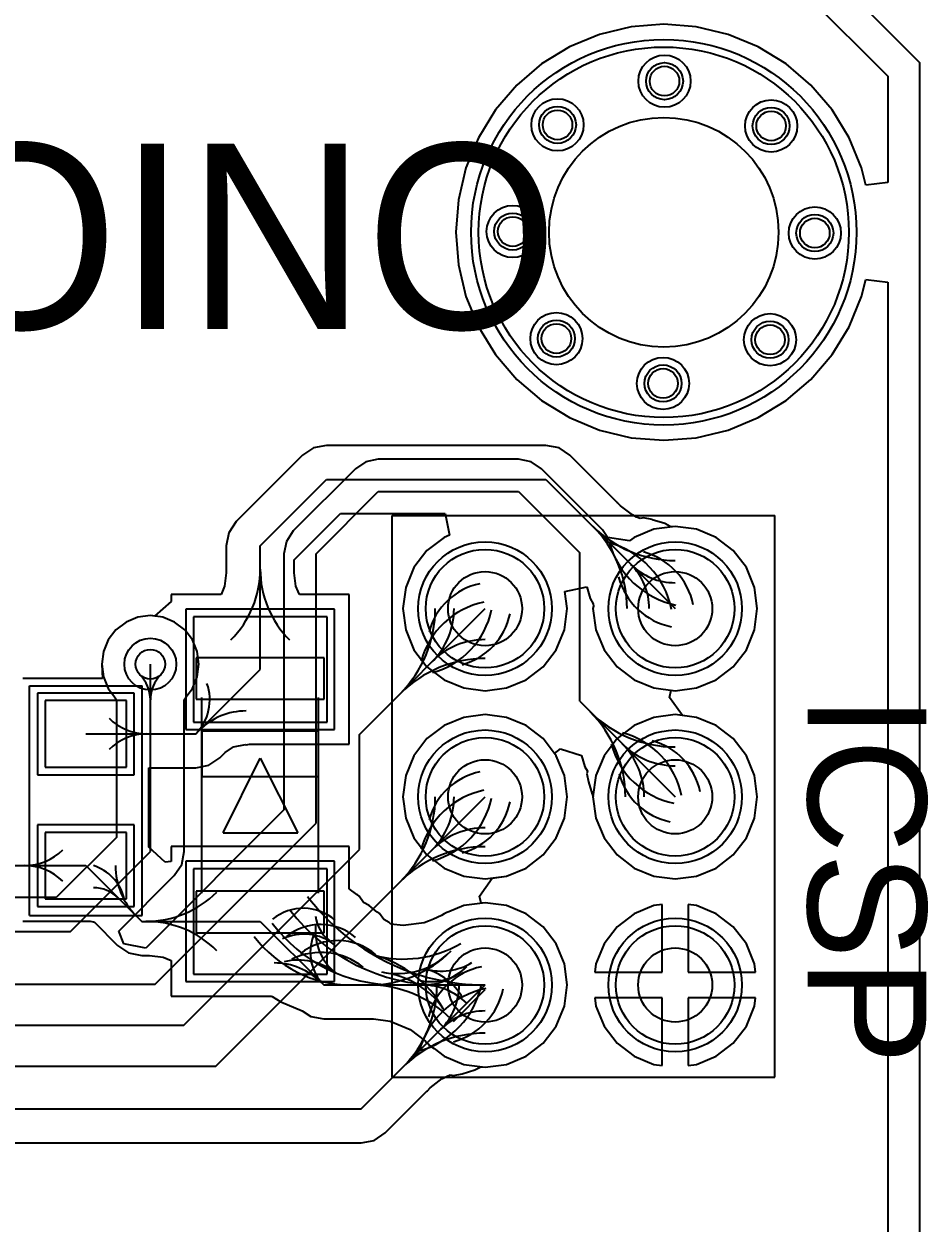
# Model space of a CAD drawing. Header units: millimetres. Extents: x 70.7 to 144.7, y 50.1 to 113.7.
# Drawn here: x 129.64 to 141.85, y 73.1 to 89.28 of the extents above; entities that cross this region are included whole.
import ezdxf

# ---------------------------------------------------------------- set-up
doc = ezdxf.new("R2010")
doc.units = ezdxf.units.MM
for name, color, linetype in [('BottomLayer', 5, 'Continuous'), ('BottomSolder', 6, 'Continuous'), ('KeepOutLayer', 6, 'Continuous'), ('Mechanical16', 56, 'Continuous'), ('MultiLayer', 9, 'Continuous'), ('PadHoleLayer', 156, 'Continuous'), ('TopLayer', 1, 'Continuous'), ('TopOverlay', 2, 'Continuous'), ('TopPaste', 8, 'Continuous'), ('TopSolder', 216, 'Continuous'), ('ViaHoleLayer', 16, 'Continuous')]:
    doc.layers.add(name, color=color, linetype=linetype)

# ---------------------------------------------------------------- blocks, each defined once
blk = doc.blocks.new('____9')
at = {"layer": 'BottomLayer'}
for centre, radius in [((0, 0), 2.5), ((0.01, 2.04), 0.25), ((-1.435, 1.45), 0.25), ((1.45, 1.435), 0.25), ((-2.04, 0.01), 0.25), ((2.04, -0.01), 0.25), ((-1.45, -1.435), 0.25), ((1.435, -1.45), 0.25), ((-0.01, -2.04), 0.25)]:
    blk.add_circle(centre, radius, dxfattribs=at)
at = {"layer": 'BottomSolder'}
for centre, radius in [((0, 0), 2.602), ((0.01, 2.04), 0.352), ((-1.435, 1.45), 0.352), ((1.45, 1.435), 0.352), ((-2.04, 0.01), 0.352), ((2.04, -0.01), 0.352), ((-1.45, -1.435), 0.352), ((1.435, -1.45), 0.352), ((-0.01, -2.04), 0.352)]:
    blk.add_circle(centre, radius, dxfattribs=at)
at = {"layer": 'MultiLayer'}
for centre, radius in [((0, 0), 2.5), ((0.01, 2.04), 0.25), ((-1.435, 1.45), 0.25), ((1.45, 1.435), 0.25), ((-2.04, 0.01), 0.25), ((2.04, -0.01), 0.25), ((-1.45, -1.435), 0.25), ((1.435, -1.45), 0.25), ((-0.01, -2.04), 0.25)]:
    blk.add_circle(centre, radius, dxfattribs=at)
at = {"layer": 'PadHoleLayer'}
for centre, radius in [((0.01, 2.04), 0.2), ((-1.435, 1.45), 0.2), ((1.45, 1.435), 0.2), ((0, 0), 1.55), ((-2.04, 0.01), 0.2), ((2.04, -0.01), 0.2), ((-1.45, -1.435), 0.2), ((1.435, -1.45), 0.2), ((-0.01, -2.04), 0.2)]:
    blk.add_circle(centre, radius, dxfattribs=at)
at = {"layer": 'TopLayer'}
for centre, radius in [((0, 0), 2.5), ((0.01, 2.04), 0.25), ((-1.435, 1.45), 0.25), ((1.45, 1.435), 0.25), ((-2.04, 0.01), 0.25), ((2.04, -0.01), 0.25), ((-1.45, -1.435), 0.25), ((1.435, -1.45), 0.25), ((-0.01, -2.04), 0.25)]:
    blk.add_circle(centre, radius, dxfattribs=at)
at = {"layer": 'TopSolder'}
for centre, radius in [((0, 0), 2.602), ((0.01, 2.04), 0.352), ((-1.435, 1.45), 0.352), ((1.45, 1.435), 0.352), ((-2.04, 0.01), 0.352), ((2.04, -0.01), 0.352), ((-1.45, -1.435), 0.352), ((1.435, -1.45), 0.352), ((-0.01, -2.04), 0.352)]:
    blk.add_circle(centre, radius, dxfattribs=at)
blk = doc.blocks.new('2X3_2_54_2_54___17')
at = {"layer": 'BottomLayer'}
for centre in [(-2.54, 1.284), (0, 1.284), (2.54, 1.284), (-2.54, -1.284), (0, -1.284), (2.54, -1.284)]:
    blk.add_circle(centre, 0.8, dxfattribs=at)
at = {"layer": 'BottomSolder'}
for centre in [(-2.54, 1.284), (0, 1.284), (2.54, 1.284), (-2.54, -1.284), (0, -1.284), (2.54, -1.284)]:
    blk.add_circle(centre, 0.902, dxfattribs=at)
at = {"layer": 'MultiLayer'}
for centre in [(-2.54, 1.284), (0, 1.284), (2.54, 1.284), (-2.54, -1.284), (0, -1.284), (2.54, -1.284)]:
    blk.add_circle(centre, 0.8, dxfattribs=at)
at = {"layer": 'PadHoleLayer'}
for centre in [(-2.54, 1.284), (0, 1.284), (2.54, 1.284), (-2.54, -1.284), (0, -1.284), (2.54, -1.284)]:
    blk.add_circle(centre, 0.5, dxfattribs=at)
at = {"layer": 'TopLayer'}
for centre in [(-2.54, 1.284), (0, 1.284), (2.54, 1.284), (-2.54, -1.284), (0, -1.284), (2.54, -1.284)]:
    blk.add_circle(centre, 0.8, dxfattribs=at)
at = {"layer": 'TopOverlay'}
for p, q in [((-3.799, -2.537), (-3.799, 2.631)), ((3.785, 2.631), (-3.799, 2.631)), ((3.785, -2.537), (3.785, 2.631)), ((3.785, -2.537), (-3.799, -2.537))]:
    blk.add_line(p, q, dxfattribs=at)
at = {"layer": 'TopSolder'}
for centre in [(-2.54, 1.284), (0, 1.284), (2.54, 1.284), (-2.54, -1.284), (0, -1.284), (2.54, -1.284)]:
    blk.add_circle(centre, 0.902, dxfattribs=at)
blk = doc.blocks.new('RES_0603_36')
at = {"layer": 'TopLayer'}
for p, q in [((-0.44, 0.55), (-1.338, 0.55)), ((-1.338, 0.55), (-1.338, -0.55)), ((-0.44, -0.55), (-0.44, 0.55)), ((1.338, 0.55), (0.44, 0.55)), ((0.44, 0.55), (0.44, -0.55)), ((1.338, -0.55), (1.338, 0.55)), ((-1.338, -0.55), (-0.44, -0.55)), ((0.44, -0.55), (1.338, -0.55))]:
    blk.add_line(p, q, dxfattribs=at)
at = {"layer": 'TopOverlay'}
for p, q in [((-0.01, 0.76), (-1.54, 0.76)), ((-1.54, -0.76), (-1.54, 0.76)), ((1.56, 0.76), (-0.34, 0.76)), ((1.56, -0.76), (1.56, 0.76)), ((1.56, -0.76), (-1.54, -0.76))]:
    blk.add_line(p, q, dxfattribs=at)
at = {"layer": 'TopPaste'}
for p, q in [((-0.44, 0.55), (-1.338, 0.55)), ((-1.338, 0.55), (-1.338, -0.55)), ((-0.44, -0.55), (-0.44, 0.55)), ((1.338, 0.55), (0.44, 0.55)), ((0.44, 0.55), (0.44, -0.55)), ((1.338, -0.55), (1.338, 0.55)), ((-1.338, -0.55), (-0.44, -0.55)), ((0.44, -0.55), (1.338, -0.55))]:
    blk.add_line(p, q, dxfattribs=at)
at = {"layer": 'TopSolder'}
for p, q in [((-0.338, 0.652), (-1.44, 0.652)), ((-1.44, 0.652), (-1.44, -0.652)), ((-0.338, -0.652), (-0.338, 0.652)), ((1.44, 0.652), (0.338, 0.652)), ((0.338, 0.652), (0.338, -0.652)), ((1.44, -0.652), (1.44, 0.652)), ((-1.44, -0.652), (-0.338, -0.652)), ((0.338, -0.652), (1.44, -0.652))]:
    blk.add_line(p, q, dxfattribs=at)
blk = doc.blocks.new('MINIMELF_50')
at = {"layer": 'Mechanical16'}
for p, q in [((-1.855, 0.863), (-1.855, -0.864)), ((-1.296, 0.863), (-1.855, 0.863)), ((-1.296, -0.864), (-1.296, 0.863)), ((1.295, 0.863), (1.295, -0.864)), ((1.854, 0.863), (1.295, 0.863)), ((1.854, -0.864), (1.854, 0.863)), ((1.321, 0.787), (-1.321, 0.787)), ((1.321, -0.787), (-1.321, -0.787)), ((-1.855, -0.864), (-1.296, -0.864)), ((1.295, -0.864), (1.854, -0.864))]:
    blk.add_line(p, q, dxfattribs=at)
at = {"layer": 'TopLayer'}
for p, q in [((-2.411, 0.902), (-2.411, -0.902)), ((-0.989, 0.902), (-2.411, 0.902)), ((-0.989, -0.902), (-0.989, 0.902)), ((0.991, 0.902), (0.991, -0.902)), ((2.413, 0.902), (0.991, 0.902)), ((2.413, -0.902), (2.413, 0.902)), ((-2.411, -0.902), (-0.989, -0.902)), ((0.991, -0.902), (2.413, -0.902))]:
    blk.add_line(p, q, dxfattribs=at)
at = {"layer": 'TopOverlay'}
for p, q in [((-0.864, 0.787), (-0.864, -0.788)), ((-0.254, 0.787), (-0.864, 0.787)), ((-0.254, -0.788), (-0.254, 0.787)), ((-0.5, 0), (0.508, 0.508)), ((0.508, -0.5), (0.508, 0.508)), ((0.508, -0.5), (-0.5, 0)), ((-0.864, -0.788), (-0.254, -0.788))]:
    blk.add_line(p, q, dxfattribs=at)
at = {"layer": 'TopPaste'}
for p, q in [((-2.411, 0.902), (-2.411, -0.902)), ((-0.989, 0.902), (-2.411, 0.902)), ((-0.989, -0.902), (-0.989, 0.902)), ((0.991, 0.902), (0.991, -0.902)), ((2.413, 0.902), (0.991, 0.902)), ((2.413, -0.902), (2.413, 0.902)), ((-2.411, -0.902), (-0.989, -0.902)), ((0.991, -0.902), (2.413, -0.902))]:
    blk.add_line(p, q, dxfattribs=at)
at = {"layer": 'TopSolder'}
for p, q in [((-2.513, 1.003), (-2.513, -1.003)), ((-0.887, 1.003), (-2.513, 1.003)), ((-0.887, -1.003), (-0.887, 1.003)), ((0.889, 1.003), (0.889, -1.003)), ((2.515, 1.003), (0.889, 1.003)), ((2.515, -1.003), (2.515, 1.003)), ((-2.513, -1.003), (-0.887, -1.003)), ((0.889, -1.003), (2.515, -1.003))]:
    blk.add_line(p, q, dxfattribs=at)

msp = doc.modelspace()

# ---------------------------------------------------------------- linework, layer by layer
at = {"layer": 'BottomLayer'}
for p, q in [((138.894, 90.989), (141.307, 88.577)), ((137.843, 89.245), (137.414, 89.142)), ((138.282, 89.28), (137.843, 89.245)), ((138.721, 89.245), (138.282, 89.28)), ((139.15, 89.142), (138.721, 89.245)), ((137.414, 89.142), (137.007, 88.974)), ((139.557, 88.974), (139.15, 89.142)), ((137.007, 88.974), (136.631, 88.744)), ((139.933, 88.744), (139.557, 88.974)), ((136.631, 88.744), (136.296, 88.457)), ((140.268, 88.457), (139.933, 88.744)), ((141.307, 88.577), (141.307, 87.143)), ((136.296, 88.457), (136.01, 88.122)), ((140.554, 88.122), (140.268, 88.457)), ((136.01, 88.122), (135.779, 87.746)), ((140.784, 87.746), (140.554, 88.122)), ((135.779, 87.746), (135.611, 87.339)), ((140.953, 87.339), (140.784, 87.746)), ((135.611, 87.339), (135.508, 86.911)), ((141.009, 87.108), (140.953, 87.339)), ((141.307, 87.143), (141.009, 87.108)), ((135.508, 86.911), (135.473, 86.471)), ((135.473, 86.471), (135.508, 86.032)), ((135.508, 86.032), (135.611, 85.603)), ((140.953, 85.603), (141.009, 85.835)), ((141.009, 85.835), (141.307, 85.799)), ((141.307, 85.799), (141.307, 59.203)), ((135.611, 85.603), (135.779, 85.196)), ((140.784, 85.196), (140.953, 85.603)), ((135.779, 85.196), (136.01, 84.82)), ((140.554, 84.82), (140.784, 85.196)), ((136.01, 84.82), (136.296, 84.485)), ((140.268, 84.485), (140.554, 84.82)), ((136.296, 84.485), (136.631, 84.199)), ((139.933, 84.199), (140.268, 84.485)), ((136.631, 84.199), (137.007, 83.969)), ((139.557, 83.969), (139.933, 84.199)), ((137.007, 83.969), (137.414, 83.8)), ((139.15, 83.8), (139.557, 83.969)), ((137.414, 83.8), (137.843, 83.697)), ((137.843, 83.697), (138.282, 83.663)), ((138.282, 83.663), (138.721, 83.697)), ((138.721, 83.697), (139.15, 83.8)), ((134.26, 83.373), (134.119, 83.279)), ((134.427, 83.407), (134.26, 83.373)), ((136.322, 83.407), (134.427, 83.407)), ((136.489, 83.373), (136.322, 83.407)), ((136.63, 83.279), (136.489, 83.373)), ((134.119, 83.279), (133.279, 82.439)), ((137.455, 82.454), (136.63, 83.279)), ((133.587, 82.131), (134.427, 82.971)), ((134.427, 82.971), (136.322, 82.971)), ((136.322, 82.971), (137.147, 82.146)), ((133.279, 82.439), (133.185, 82.298)), ((137.517, 82.361), (137.455, 82.454)), ((137.455, 82.454), (137.455, 82.454)), ((137.455, 82.454), (137.455, 82.454)), ((138.149, 82.463), (137.881, 82.352)), ((138.436, 82.501), (138.149, 82.463)), ((138.723, 82.463), (138.436, 82.501)), ((138.991, 82.352), (138.723, 82.463)), ((133.185, 82.298), (133.152, 82.131)), ((137.522, 82.353), (137.517, 82.361)), ((137.517, 82.361), (137.517, 82.361)), ((137.818, 82.304), (137.522, 82.353)), ((137.881, 82.352), (137.818, 82.304)), ((139.22, 82.176), (138.991, 82.352)), ((133.152, 82.131), (133.152, 78.675)), ((133.587, 78.495), (133.587, 82.131)), ((137.147, 80.14), (137.147, 82.146)), ((139.397, 81.946), (139.22, 82.176)), ((139.508, 81.678), (139.397, 81.946)), ((139.545, 81.391), (139.508, 81.678)), ((131.178, 81.275), (131.02, 81.209)), ((131.348, 81.297), (131.178, 81.275)), ((131.518, 81.275), (131.348, 81.297)), ((131.676, 81.209), (131.518, 81.275)), ((134.172, 79.694), (135.869, 81.391)), ((139.508, 81.104), (139.545, 81.391)), ((130.884, 81.105), (130.78, 80.969)), ((131.02, 81.209), (130.884, 81.105)), ((131.812, 81.105), (131.676, 81.209)), ((131.916, 80.969), (131.812, 81.105)), ((139.397, 80.837), (139.508, 81.104)), ((130.78, 80.969), (130.715, 80.811)), ((131.981, 80.811), (131.916, 80.969)), ((130.715, 80.811), (130.692, 80.641)), ((132.004, 80.641), (131.981, 80.811)), ((139.22, 80.607), (139.397, 80.837)), ((130.692, 80.641), (130.715, 80.472)), ((131.348, 78.111), (131.348, 80.641)), ((131.981, 80.472), (132.004, 80.641)), ((138.991, 80.43), (139.22, 80.607)), ((130.715, 80.472), (130.78, 80.313)), ((131.916, 80.313), (131.981, 80.472)), ((130.78, 80.313), (130.855, 80.216)), ((131.841, 80.216), (131.916, 80.313)), ((138.361, 80.193), (138.381, 80.289)), ((138.381, 80.289), (138.436, 80.282)), ((138.436, 80.282), (138.723, 80.32)), ((138.723, 80.32), (138.991, 80.43)), ((130.855, 80.216), (130.882, 80.175)), ((130.882, 80.175), (130.882, 80.175)), ((130.882, 80.175), (130.883, 80.175)), ((130.883, 80.175), (130.889, 80.16)), ((130.889, 80.16), (130.889, 78.301)), ((131.807, 80.16), (131.813, 80.175)), ((131.807, 78.111), (131.807, 80.16)), ((131.813, 80.175), (131.814, 80.175)), ((131.814, 80.175), (131.841, 80.216)), ((131.814, 80.175), (131.814, 80.175)), ((137.147, 80.14), (138.436, 78.851)), ((138.533, 79.948), (138.361, 80.193)), ((138.723, 79.923), (138.533, 79.948)), ((138.991, 79.812), (138.723, 79.923)), ((139.22, 79.636), (138.991, 79.812)), ((134.172, 78.141), (134.172, 79.694)), ((139.397, 79.406), (139.22, 79.636)), ((136.806, 79.437), (136.885, 79.499)), ((136.885, 79.499), (137.172, 79.41)), ((136.83, 79.406), (136.806, 79.437)), ((136.941, 79.138), (136.83, 79.406)), ((137.172, 79.41), (137.218, 79.257)), ((139.508, 79.138), (139.397, 79.406)), ((137.218, 79.257), (137.251, 79.196)), ((137.251, 79.196), (137.244, 79.163)), ((137.244, 79.163), (137.266, 79.052)), ((136.978, 78.851), (136.941, 79.138)), ((137.266, 79.052), (137.266, 79.052)), ((137.266, 79.052), (137.317, 78.886)), ((139.545, 78.851), (139.508, 79.138)), ((132.233, 75.215), (135.869, 78.851)), ((136.941, 78.564), (136.978, 78.851)), ((137.317, 78.886), (137.328, 78.864)), ((137.328, 78.864), (137.326, 78.851)), ((137.326, 78.851), (137.364, 78.564)), ((139.508, 78.564), (139.545, 78.851)), ((133.152, 78.675), (131.285, 76.809)), ((131.415, 76.323), (133.587, 78.495)), ((136.83, 78.297), (136.941, 78.564)), ((137.364, 78.564), (137.475, 78.297)), ((139.397, 78.297), (139.508, 78.564)), ((130.889, 78.301), (130.078, 77.49)), ((136.653, 78.067), (136.83, 78.297)), ((137.475, 78.297), (137.651, 78.067)), ((139.22, 78.067), (139.397, 78.297)), ((130.268, 77.031), (131.348, 78.111)), ((131.772, 77.936), (131.807, 78.111)), ((131.8, 75.769), (134.172, 78.141)), ((136.424, 77.89), (136.653, 78.067)), ((137.651, 78.067), (137.881, 77.89)), ((138.991, 77.89), (139.22, 78.067)), ((131.672, 77.787), (131.772, 77.936)), ((136.156, 77.78), (136.424, 77.89)), ((137.881, 77.89), (138.149, 77.78)), ((138.723, 77.78), (138.991, 77.89)), ((130.921, 77.036), (131.672, 77.787)), ((131.672, 77.787), (131.672, 77.787)), ((131.672, 77.787), (131.672, 77.787)), ((135.794, 77.509), (135.966, 77.755)), ((135.966, 77.755), (136.156, 77.78)), ((138.149, 77.78), (138.436, 77.742)), ((138.436, 77.742), (138.723, 77.78)), ((130.078, 77.49), (117.553, 77.49)), ((135.814, 77.414), (135.794, 77.509)), ((135.869, 77.421), (135.814, 77.414)), ((136.156, 77.383), (135.869, 77.421)), ((136.424, 77.272), (136.156, 77.383)), ((138.149, 77.383), (137.881, 77.272)), ((138.261, 77.398), (138.149, 77.383)), ((138.261, 76.486), (138.261, 77.398)), ((138.723, 77.383), (138.611, 77.398)), ((138.611, 77.398), (138.611, 76.486)), ((138.991, 77.272), (138.723, 77.383)), ((136.653, 77.096), (136.424, 77.272)), ((137.881, 77.272), (137.651, 77.096)), ((139.22, 77.096), (138.991, 77.272)), ((136.83, 76.866), (136.653, 77.096)), ((137.651, 77.096), (137.475, 76.866)), ((139.397, 76.866), (139.22, 77.096)), ((116.512, 77.031), (130.268, 77.031)), ((130.991, 76.867), (130.921, 77.036)), ((131.285, 76.809), (130.991, 76.867)), ((136.941, 76.598), (136.83, 76.866)), ((137.475, 76.866), (137.364, 76.598)), ((139.508, 76.598), (139.397, 76.866)), ((136.978, 76.311), (136.941, 76.598)), ((137.364, 76.598), (137.349, 76.486)), ((139.522, 76.486), (139.508, 76.598)), ((137.349, 76.486), (138.261, 76.486)), ((138.611, 76.486), (139.522, 76.486)), ((113.265, 76.323), (131.415, 76.323)), ((134.196, 74.638), (135.869, 76.311)), ((136.941, 76.024), (136.978, 76.311)), ((138.261, 76.136), (137.349, 76.136)), ((137.349, 76.136), (137.364, 76.024)), ((138.261, 75.225), (138.261, 76.136)), ((139.522, 76.136), (138.611, 76.136)), ((138.611, 76.136), (138.611, 75.225)), ((139.508, 76.024), (139.522, 76.136)), ((136.83, 75.757), (136.941, 76.024)), ((137.364, 76.024), (137.475, 75.757)), ((139.397, 75.757), (139.508, 76.024)), ((112.115, 75.769), (131.8, 75.769)), ((136.653, 75.527), (136.83, 75.757)), ((137.475, 75.757), (137.651, 75.527)), ((139.22, 75.527), (139.397, 75.757)), ((136.424, 75.35), (136.653, 75.527)), ((137.651, 75.527), (137.881, 75.35)), ((138.991, 75.35), (139.22, 75.527)), ((136.156, 75.24), (136.424, 75.35)), ((137.881, 75.35), (138.149, 75.24)), ((138.723, 75.24), (138.991, 75.35)), ((112.131, 75.215), (132.233, 75.215)), ((135.348, 75.077), (135.396, 75.097)), ((135.396, 75.097), (135.441, 75.088)), ((135.441, 75.088), (135.558, 75.111)), ((135.557, 75.111), (135.731, 75.164)), ((135.558, 75.111), (135.557, 75.111)), ((135.731, 75.164), (135.803, 75.202)), ((135.803, 75.202), (135.834, 75.206)), ((135.834, 75.206), (135.869, 75.202)), ((135.869, 75.202), (136.156, 75.24)), ((138.149, 75.24), (138.261, 75.225)), ((138.611, 75.225), (138.723, 75.24)), ((135.129, 74.922), (135.291, 75.047)), ((135.291, 75.047), (135.293, 75.047)), ((135.293, 75.047), (135.348, 75.077)), ((134.52, 74.314), (135.084, 74.877)), ((135.084, 74.877), (135.091, 74.884)), ((135.084, 74.877), (135.084, 74.877)), ((135.091, 74.884), (135.129, 74.922)), ((112.949, 74.638), (134.196, 74.638)), ((134.372, 74.214), (134.52, 74.314)), ((113.139, 74.179), (134.196, 74.179)), ((134.196, 74.179), (134.372, 74.214))]:
    msp.add_line(p, q, dxfattribs=at)
msp.add_circle((131.348, 80.641), 0.35, dxfattribs=at)
for centre, radius, start, end in [((135.98, 80.847), 0.899, 101.5729, 164.9999), ((136.073, 80.397), 1.104, 101.5729, 164.9999), ((133.571, 81.391), 1.625, 315, 0), ((133.571, 81.391), 1.625, 315, 0), ((134.438, 81.391), 1.012, 315, 0), ((134.438, 81.391), 1.012, 315, 0), ((134.874, 81.595), 1.104, 285.0001, 348.4271), ((135.325, 81.503), 0.899, 285.0001, 348.4271), ((135.869, 79.961), 1.012, 90, 135), ((135.869, 79.961), 1.012, 90, 135), ((135.869, 79.093), 1.625, 90, 135), ((135.869, 79.093), 1.625, 90, 135), ((130.865, 80.158), 0.483, 0, 45), ((130.865, 80.158), 0.483, 0, 45), ((131.831, 80.158), 0.483, 135, 180), ((131.831, 80.158), 0.483, 135, 180), ((136.138, 78.851), 1.625, 0, 45), ((138.436, 81.149), 1.625, 225, 270), ((136.138, 78.851), 1.625, 0, 45), ((138.436, 81.149), 1.625, 225, 270), ((137.441, 78.648), 1.104, 11.5729, 74.9999), ((138.64, 79.846), 1.104, 195.0001, 258.4271), ((137.005, 78.851), 1.012, 0, 45), ((138.436, 80.282), 1.012, 225, 270), ((137.005, 78.851), 1.012, 0, 45), ((138.436, 80.282), 1.012, 225, 270), ((137.892, 78.74), 0.899, 11.5729, 74.9999), ((135.98, 78.307), 0.899, 101.5729, 164.9999), ((138.547, 79.396), 0.899, 195.0001, 258.4271), ((133.571, 78.851), 1.625, 315, 0), ((133.571, 78.851), 1.625, 315, 0), ((136.073, 77.857), 1.104, 101.5729, 164.9999), ((134.438, 78.851), 1.012, 315, 0), ((134.438, 78.851), 1.012, 315, 0), ((134.874, 79.055), 1.104, 285.0001, 348.4271), ((135.325, 78.963), 0.899, 285.0001, 348.4271), ((135.869, 77.421), 1.012, 90, 135), ((135.869, 77.421), 1.012, 90, 135), ((135.869, 76.553), 1.625, 90, 135), ((135.869, 76.553), 1.625, 90, 135), ((136.006, 75.641), 0.934, 101.5729, 164.9999), ((133.65, 76.311), 1.569, 315, 0), ((133.65, 76.311), 1.569, 315, 0), ((134.667, 76.557), 1.177, 285.0001, 348.4271), ((136.115, 75.11), 1.177, 101.5729, 164.9999), ((134.674, 76.311), 0.845, 315, 0), ((134.674, 76.311), 0.845, 315, 0), ((135.199, 76.448), 0.934, 285.0001, 348.4271), ((135.869, 75.116), 0.845, 90, 135), ((135.869, 75.116), 0.845, 90, 135), ((135.869, 74.092), 1.569, 90, 135), ((135.869, 74.092), 1.569, 90, 135)]:
    msp.add_arc(centre, radius, start, end, dxfattribs=at)
at = {"layer": 'KeepOutLayer'}
for p in [(139.202, 91.297), (141.742, 55.991)]:
    msp.add_line(p, (141.742, 88.757), dxfattribs=at)
at = {"layer": 'MultiLayer'}
msp.add_circle((131.348, 80.641), 0.35, dxfattribs=at)
at = {"layer": 'TopLayer'}
for p, q in [((138.894, 90.989), (141.307, 88.577)), ((137.843, 89.245), (137.414, 89.142)), ((138.282, 89.28), (137.843, 89.245)), ((138.721, 89.245), (138.282, 89.28)), ((139.15, 89.142), (138.721, 89.245)), ((137.414, 89.142), (137.007, 88.974)), ((139.557, 88.974), (139.15, 89.142)), ((137.007, 88.974), (136.631, 88.744)), ((139.933, 88.744), (139.557, 88.974)), ((136.631, 88.744), (136.296, 88.457)), ((140.268, 88.457), (139.933, 88.744)), ((141.307, 88.577), (141.307, 87.143)), ((136.296, 88.457), (136.01, 88.122)), ((140.554, 88.122), (140.268, 88.457)), ((136.01, 88.122), (135.779, 87.746)), ((140.784, 87.746), (140.554, 88.122)), ((135.779, 87.746), (135.611, 87.339)), ((140.953, 87.339), (140.784, 87.746)), ((135.611, 87.339), (135.508, 86.911)), ((141.009, 87.108), (140.953, 87.339)), ((141.307, 87.143), (141.009, 87.108)), ((135.508, 86.911), (135.473, 86.471)), ((135.473, 86.471), (135.508, 86.032)), ((135.508, 86.032), (135.611, 85.603)), ((140.953, 85.603), (141.009, 85.835)), ((141.009, 85.835), (141.307, 85.799)), ((141.307, 85.799), (141.307, 59.203)), ((135.611, 85.603), (135.779, 85.196)), ((140.784, 85.196), (140.953, 85.603)), ((135.779, 85.196), (136.01, 84.82)), ((140.554, 84.82), (140.784, 85.196)), ((136.01, 84.82), (136.296, 84.485)), ((140.268, 84.485), (140.554, 84.82)), ((136.296, 84.485), (136.631, 84.199)), ((139.933, 84.199), (140.268, 84.485)), ((136.631, 84.199), (137.007, 83.969)), ((139.557, 83.969), (139.933, 84.199)), ((137.007, 83.969), (137.414, 83.8)), ((139.15, 83.8), (139.557, 83.969)), ((137.414, 83.8), (137.843, 83.697)), ((137.843, 83.697), (138.282, 83.663)), ((138.282, 83.663), (138.721, 83.697)), ((138.721, 83.697), (139.15, 83.8)), ((133.552, 83.56), (133.403, 83.461)), ((133.728, 83.595), (133.552, 83.56)), ((136.691, 83.595), (133.728, 83.595)), ((136.867, 83.56), (136.691, 83.595)), ((137.015, 83.461), (136.867, 83.56)), ((133.403, 83.461), (132.507, 82.565)), ((137.651, 82.825), (137.015, 83.461)), ((132.832, 82.24), (133.728, 83.136)), ((133.728, 83.136), (136.691, 83.136)), ((136.691, 83.136), (138.436, 81.391)), ((137.658, 82.818), (137.651, 82.826)), ((137.651, 82.826), (137.651, 82.825)), ((137.696, 82.78), (137.658, 82.818)), ((137.858, 82.656), (137.696, 82.78)), ((132.507, 82.565), (132.408, 82.416)), ((133.291, 82.05), (133.918, 82.677)), ((133.918, 82.677), (135.331, 82.677)), ((135.331, 82.677), (135.389, 82.383)), ((137.86, 82.655), (137.858, 82.656)), ((137.915, 82.626), (137.86, 82.655)), ((137.963, 82.606), (137.915, 82.626)), ((138.008, 82.615), (137.963, 82.606)), ((138.125, 82.592), (138.008, 82.615)), ((138.124, 82.591), (138.125, 82.592)), ((138.298, 82.539), (138.124, 82.591)), ((132.408, 82.416), (132.373, 82.24)), ((135.389, 82.383), (135.314, 82.352)), ((138.37, 82.5), (138.298, 82.539)), ((138.402, 82.496), (138.37, 82.5)), ((138.436, 82.501), (138.402, 82.496)), ((138.723, 82.463), (138.436, 82.501)), ((138.991, 82.352), (138.723, 82.463)), ((132.373, 82.24), (132.373, 81.876)), ((132.832, 80.571), (132.832, 82.24)), ((135.314, 82.352), (135.084, 82.176)), ((139.22, 82.176), (138.991, 82.352)), ((135.084, 82.176), (134.908, 81.946)), ((139.397, 81.946), (139.22, 82.176)), ((133.291, 81.876), (133.291, 82.05)), ((134.908, 81.946), (134.797, 81.678)), ((139.508, 81.678), (139.397, 81.946)), ((132.373, 81.876), (132.349, 81.693)), ((133.315, 81.693), (133.291, 81.876)), ((132.303, 81.582), (131.63, 81.582)), ((131.63, 81.582), (131.63, 81.487)), ((132.349, 81.693), (132.303, 81.582)), ((133.344, 81.622), (133.315, 81.693)), ((133.361, 81.582), (133.344, 81.622)), ((134.034, 81.582), (133.361, 81.582)), ((134.034, 79.56), (134.034, 81.582)), ((134.797, 81.678), (134.759, 81.391)), ((136.948, 81.621), (137.241, 81.684)), ((136.978, 81.391), (136.948, 81.621)), ((137.241, 81.684), (137.289, 81.529)), ((139.545, 81.391), (139.508, 81.678)), ((131.63, 81.487), (131.405, 81.289)), ((137.289, 81.529), (137.327, 81.457)), ((137.331, 81.426), (137.326, 81.391)), ((137.327, 81.457), (137.331, 81.426)), ((131.178, 81.275), (131.02, 81.209)), ((131.348, 81.297), (131.178, 81.275)), ((131.405, 81.289), (131.348, 81.297)), ((134.759, 81.391), (134.797, 81.104)), ((136.941, 81.104), (136.978, 81.391)), ((137.326, 81.391), (137.364, 81.104)), ((139.508, 81.104), (139.545, 81.391)), ((130.884, 81.105), (130.78, 80.969)), ((131.02, 81.209), (130.884, 81.105)), ((134.797, 81.104), (134.908, 80.837)), ((136.83, 80.837), (136.941, 81.104)), ((137.364, 81.104), (137.475, 80.837)), ((139.397, 80.837), (139.508, 81.104)), ((130.78, 80.969), (130.715, 80.811)), ((130.715, 80.811), (130.692, 80.641)), ((134.908, 80.837), (135.084, 80.607)), ((136.653, 80.607), (136.83, 80.837)), ((137.475, 80.837), (137.651, 80.607)), ((139.22, 80.607), (139.397, 80.837)), ((130.692, 80.641), (130.692, 80.641)), ((130.692, 80.641), (130.692, 80.641)), ((130.692, 80.641), (130.692, 80.641)), ((130.692, 80.641), (130.692, 80.641)), ((130.692, 80.641), (130.692, 80.641)), ((130.692, 80.641), (130.692, 80.641)), ((130.692, 80.641), (130.7, 80.449)), ((131.348, 79.755), (131.348, 80.641)), ((135.084, 80.607), (135.314, 80.43)), ((136.424, 80.43), (136.653, 80.607)), ((137.651, 80.607), (137.881, 80.43)), ((138.991, 80.43), (139.22, 80.607)), ((130.7, 80.449), (129.628, 80.449)), ((131.961, 79.7), (132.832, 80.571)), ((135.314, 80.43), (135.582, 80.32)), ((135.582, 80.32), (135.869, 80.282)), ((135.869, 80.282), (136.156, 80.32)), ((136.156, 80.32), (136.424, 80.43)), ((137.881, 80.43), (138.149, 80.32)), ((138.149, 80.32), (138.436, 80.282)), ((138.436, 80.282), (138.723, 80.32)), ((138.723, 80.32), (138.991, 80.43)), ((135.869, 79.961), (135.582, 79.923)), ((136.156, 79.923), (135.869, 79.961)), ((138.436, 79.961), (138.149, 79.923)), ((138.723, 79.923), (138.436, 79.961)), ((135.314, 79.812), (135.084, 79.636)), ((135.582, 79.923), (135.314, 79.812)), ((136.424, 79.812), (136.156, 79.923)), ((136.653, 79.636), (136.424, 79.812)), ((137.881, 79.812), (137.651, 79.636)), ((138.149, 79.923), (137.881, 79.812)), ((138.991, 79.812), (138.723, 79.923)), ((139.22, 79.636), (138.991, 79.812)), ((130.478, 79.7), (131.961, 79.7)), ((135.084, 79.636), (134.908, 79.406)), ((136.83, 79.406), (136.653, 79.636)), ((137.651, 79.636), (137.475, 79.406)), ((139.397, 79.406), (139.22, 79.636)), ((132.359, 79.45), (132.472, 79.525)), ((132.472, 79.525), (132.634, 79.557)), ((132.634, 79.557), (132.641, 79.551)), ((132.641, 79.551), (132.686, 79.56)), ((132.641, 79.551), (132.641, 79.551)), ((132.686, 79.56), (134.034, 79.56)), ((132.136, 79.276), (132.285, 79.376)), ((132.285, 79.376), (132.285, 79.376)), ((132.285, 79.376), (132.285, 79.376)), ((132.285, 79.376), (132.285, 79.376)), ((132.285, 79.376), (132.285, 79.376)), ((132.285, 79.376), (132.286, 79.375)), ((132.286, 79.375), (132.289, 79.38)), ((132.289, 79.38), (132.333, 79.423)), ((132.333, 79.423), (132.359, 79.45)), ((132.333, 79.423), (132.333, 79.423)), ((132.333, 79.423), (132.333, 79.423)), ((132.333, 79.423), (132.333, 79.423)), ((132.333, 79.423), (132.333, 79.423)), ((132.333, 79.423), (132.333, 79.423)), ((134.908, 79.406), (134.797, 79.138)), ((136.941, 79.138), (136.83, 79.406)), ((137.475, 79.406), (137.364, 79.138)), ((139.508, 79.138), (139.397, 79.406)), ((131.328, 78.951), (131.328, 79.241)), ((131.328, 79.241), (131.961, 79.241)), ((131.961, 79.241), (132.136, 79.276)), ((134.797, 79.138), (134.759, 78.851)), ((136.978, 78.851), (136.941, 79.138)), ((137.364, 79.138), (137.326, 78.851)), ((139.545, 78.851), (139.508, 79.138)), ((131.328, 78.671), (131.328, 78.951)), ((131.328, 78.951), (131.328, 78.951)), ((134.759, 78.851), (134.797, 78.564)), ((136.941, 78.564), (136.978, 78.851)), ((137.326, 78.851), (137.364, 78.564)), ((139.508, 78.564), (139.545, 78.851)), ((131.328, 78.171), (131.328, 78.671)), ((131.328, 78.671), (131.328, 78.671)), ((131.328, 78.671), (131.328, 78.671)), ((131.328, 78.671), (131.328, 78.671)), ((134.797, 78.564), (134.908, 78.297)), ((136.83, 78.297), (136.941, 78.564)), ((137.364, 78.564), (137.475, 78.297)), ((139.397, 78.297), (139.508, 78.564)), ((134.034, 78.181), (131.63, 78.181)), ((131.63, 78.181), (131.63, 77.977)), ((134.034, 77.611), (134.034, 78.181)), ((134.908, 78.297), (135.084, 78.067)), ((136.653, 78.067), (136.83, 78.297)), ((137.475, 78.297), (137.651, 78.067)), ((139.22, 78.067), (139.397, 78.297)), ((131.55, 77.969), (131.328, 78.171)), ((135.084, 78.067), (135.314, 77.89)), ((136.424, 77.89), (136.653, 78.067)), ((137.651, 78.067), (137.881, 77.89)), ((138.991, 77.89), (139.22, 78.067)), ((128.651, 77.922), (130.478, 77.922)), ((130.478, 77.922), (131.231, 77.169)), ((131.63, 77.977), (131.55, 77.969)), ((135.314, 77.89), (135.582, 77.78)), ((136.156, 77.78), (136.424, 77.89)), ((137.881, 77.89), (138.149, 77.78)), ((138.723, 77.78), (138.991, 77.89)), ((135.582, 77.78), (135.869, 77.742)), ((135.869, 77.742), (136.156, 77.78)), ((138.149, 77.78), (138.436, 77.742)), ((138.436, 77.742), (138.723, 77.78)), ((134.138, 77.531), (134.034, 77.611)), ((134.139, 77.532), (134.138, 77.531)), ((134.169, 77.512), (134.139, 77.532)), ((134.228, 77.425), (134.169, 77.512)), ((134.304, 77.384), (134.228, 77.425)), ((134.412, 77.295), (134.304, 77.384)), ((135.582, 77.383), (135.378, 77.298)), ((135.869, 77.421), (135.582, 77.383)), ((136.156, 77.383), (135.869, 77.421)), ((136.424, 77.272), (136.156, 77.383)), ((138.149, 77.383), (137.881, 77.272)), ((138.261, 77.398), (138.149, 77.383)), ((138.261, 76.486), (138.261, 77.398)), ((138.723, 77.383), (138.611, 77.398)), ((138.611, 77.398), (138.611, 76.486)), ((138.991, 77.272), (138.723, 77.383)), ((134.414, 77.298), (134.412, 77.295)), ((134.444, 77.277), (134.414, 77.298)), ((134.501, 77.193), (134.444, 77.277)), ((135.17, 77.201), (135.103, 77.173)), ((135.281, 77.247), (135.17, 77.201)), ((135.314, 77.272), (135.281, 77.247)), ((135.353, 77.288), (135.314, 77.272)), ((135.364, 77.296), (135.353, 77.288)), ((135.378, 77.298), (135.364, 77.296)), ((136.653, 77.096), (136.424, 77.272)), ((137.881, 77.272), (137.651, 77.096)), ((139.22, 77.096), (138.991, 77.272)), ((129.628, 77.173), (130.534, 77.173)), ((130.534, 77.173), (130.579, 77.164)), ((130.579, 77.164), (130.579, 77.164)), ((130.579, 77.164), (130.579, 77.164)), ((130.579, 77.164), (130.592, 77.159)), ((130.592, 77.159), (130.906, 76.845)), ((131.231, 77.169), (132.832, 77.169)), ((132.832, 77.169), (133.69, 76.311)), ((134.573, 77.154), (134.501, 77.193)), ((134.598, 77.134), (134.573, 77.154)), ((134.764, 77.112), (134.598, 77.134)), ((135.045, 77.149), (134.764, 77.112)), ((135.103, 77.173), (135.045, 77.149)), ((136.83, 76.866), (136.653, 77.096)), ((137.651, 77.096), (137.475, 76.866)), ((139.397, 76.866), (139.22, 77.096)), ((130.906, 76.845), (131.055, 76.746)), ((131.055, 76.746), (131.231, 76.711)), ((136.941, 76.598), (136.83, 76.866)), ((137.475, 76.866), (137.364, 76.598)), ((139.508, 76.598), (139.397, 76.866)), ((131.231, 76.711), (131.336, 76.711)), ((131.336, 76.711), (131.52, 76.686)), ((131.52, 76.686), (131.63, 76.641)), ((131.63, 76.641), (131.63, 76.158)), ((136.978, 76.311), (136.941, 76.598)), ((137.364, 76.598), (137.349, 76.486)), ((139.522, 76.486), (139.508, 76.598)), ((137.349, 76.486), (138.261, 76.486)), ((138.611, 76.486), (139.522, 76.486)), ((133.69, 76.311), (135.869, 76.311)), ((135.441, 75.82), (135.869, 76.248)), ((136.941, 76.024), (136.978, 76.311)), ((131.63, 76.158), (132.978, 76.158)), ((132.978, 76.158), (132.994, 76.155)), ((132.994, 76.155), (133.111, 76.084)), ((133.111, 76.084), (133.4, 75.964)), ((138.261, 76.136), (137.349, 76.136)), ((137.349, 76.136), (137.364, 76.024)), ((138.261, 75.225), (138.261, 76.136)), ((139.522, 76.136), (138.611, 76.136)), ((138.611, 76.136), (138.611, 75.225)), ((139.508, 76.024), (139.522, 76.136)), ((133.4, 75.964), (133.4, 75.964)), ((133.4, 75.964), (133.515, 75.887)), ((136.83, 75.757), (136.941, 76.024)), ((137.364, 76.024), (137.475, 75.757)), ((139.397, 75.757), (139.508, 76.024)), ((133.515, 75.887), (133.69, 75.852)), ((133.69, 75.852), (134.3, 75.852)), ((134.3, 75.852), (134.3, 75.851)), ((134.3, 75.851), (134.309, 75.852)), ((134.309, 75.852), (134.363, 75.852)), ((134.363, 75.852), (134.589, 75.823)), ((134.589, 75.823), (134.859, 75.711)), ((136.653, 75.527), (136.83, 75.757)), ((137.475, 75.757), (137.651, 75.527)), ((139.22, 75.527), (139.397, 75.757)), ((134.859, 75.711), (135.063, 75.554)), ((135.063, 75.554), (135.084, 75.527)), ((135.084, 75.527), (135.108, 75.509)), ((135.108, 75.509), (135.117, 75.496)), ((135.117, 75.496), (135.182, 75.452)), ((135.182, 75.452), (135.314, 75.35)), ((136.424, 75.35), (136.653, 75.527)), ((137.651, 75.527), (137.881, 75.35)), ((138.991, 75.35), (139.22, 75.527)), ((135.314, 75.35), (135.582, 75.24)), ((136.156, 75.24), (136.424, 75.35)), ((137.881, 75.35), (138.149, 75.24)), ((138.723, 75.24), (138.991, 75.35)), ((135.582, 75.24), (135.869, 75.202)), ((135.869, 75.202), (136.156, 75.24)), ((138.149, 75.24), (138.261, 75.225)), ((138.611, 75.225), (138.723, 75.24))]:
    msp.add_line(p, q, dxfattribs=at)
msp.add_circle((131.348, 80.641), 0.35, dxfattribs=at)
for centre, radius, start, end in [((136.217, 81.391), 1.569, 0, 45), ((138.436, 83.61), 1.569, 225, 270), ((136.217, 81.391), 1.569, 0, 45), ((138.436, 83.61), 1.569, 225, 270), ((137.234, 81.145), 1.177, 11.5729, 74.9999), ((138.682, 82.593), 1.177, 195.0001, 258.4271), ((137.766, 81.254), 0.934, 11.5729, 74.9999), ((131.477, 81.926), 1.355, 315, 0), ((131.477, 81.926), 1.355, 315, 0), ((134.187, 81.926), 1.355, 180, 225), ((134.187, 81.926), 1.355, 180, 225), ((137.241, 81.391), 0.845, 0, 45), ((138.436, 82.586), 0.845, 225, 270), ((137.241, 81.391), 0.845, 0, 45), ((138.436, 82.586), 0.845, 225, 270), ((138.573, 82.061), 0.934, 195.0001, 258.4271), ((130.865, 80.158), 0.483, 0, 45), ((130.865, 80.158), 0.483, 0, 45), ((131.831, 80.158), 0.483, 135, 180), ((131.831, 80.158), 0.483, 135, 180), ((131.5, 80.161), 0.651, 315, 19.778), ((131.5, 80.161), 0.651, 315, 19.778), ((132.641, 79.115), 0.895, 90, 135), ((132.641, 79.115), 0.895, 90, 135), ((131.301, 80.423), 0.722, 225, 270), ((131.301, 80.423), 0.722, 225, 270), ((131.301, 78.978), 0.722, 90, 135), ((131.301, 78.978), 0.722, 90, 135), ((129.655, 78.645), 0.722, 270, 315), ((129.655, 78.645), 0.722, 270, 315), ((129.655, 77.2), 0.722, 45, 90), ((129.655, 77.2), 0.722, 45, 90), ((130.387, 77.324), 0.629, 15.0001, 72.2451), ((131.844, 77.922), 0.966, 180, 225), ((131.844, 77.922), 0.966, 180, 225), ((130.579, 77.144), 0.479, 45, 90), ((130.579, 77.144), 0.479, 45, 90), ((131.287, 78.524), 1.355, 270, 315), ((131.287, 78.524), 1.355, 270, 315), ((135.869, 79.314), 3.002, 216.992, 270), ((135.869, 79.314), 3.002, 216.992, 270), ((133.414, 76.683), 0.663, 49.5161, 128.8791), ((135.267, 78.861), 2.549, 216.992, 270), ((135.267, 78.861), 2.549, 216.992, 270), ((134.069, 77.298), 0.493, 186.992, 231.992), ((131.287, 75.815), 1.355, 45, 90), ((131.287, 75.815), 1.355, 45, 90), ((134.666, 78.407), 2.096, 216.992, 270), ((134.666, 78.407), 2.096, 216.992, 270), ((133.645, 76.397), 0.731, 49.5161, 128.8791), ((134.297, 77.04), 0.72, 174.181, 231.992), ((134.064, 77.954), 1.643, 216.992, 270), ((134.064, 77.954), 1.643, 216.992, 270), ((133.42, 76.321), 0.676, 51.992, 115.115), ((133.876, 76.111), 0.799, 49.5161, 128.8791), ((134.131, 76.752), 0.623, 159.357, 225), ((134.131, 76.752), 0.623, 159.357, 225), ((133.653, 75.825), 0.924, 51.992, 115.115), ((134.3, 77.88), 1.569, 270, 315), ((134.3, 77.88), 1.569, 270, 315), ((134.764, 78.194), 1.533, 255, 300.393), ((134.764, 78.194), 1.533, 255, 300.393), ((134.764, 78.194), 1.533, 255, 300.393), ((134.685, 77.472), 1.008, 257.5586, 315.5596), ((134.685, 77.472), 1.008, 257.5586, 315.5596), ((134.685, 77.472), 1.008, 257.5586, 315.5596), ((133.022, 75.713), 0.895, 45, 90), ((133.022, 75.713), 0.895, 45, 90), ((133.347, 75.824), 0.823, 51.992, 103.556), ((133.971, 75.233), 1.533, 29.611, 75), ((133.971, 75.233), 1.533, 29.611, 75), ((133.971, 75.233), 1.533, 29.611, 75), ((135.14, 77.026), 0.67, 257.5586, 315.5596), ((135.14, 77.026), 0.67, 257.5586, 315.5596), ((135.14, 77.026), 0.67, 257.5586, 315.5596), ((135.024, 77.156), 0.845, 270, 315), ((135.024, 77.156), 0.845, 270, 315), ((135.274, 77.325), 0.826, 255, 300.393), ((135.274, 77.325), 0.826, 255, 300.393), ((135.274, 77.325), 0.826, 255, 300.393), ((134.371, 75.355), 1.127, 32.5586, 77.5586), ((134.371, 75.355), 1.127, 32.5586, 77.5586), ((134.371, 75.355), 1.127, 32.5586, 77.5586), ((134.847, 75.73), 0.826, 29.611, 75), ((134.847, 75.73), 0.826, 29.611, 75), ((134.847, 75.73), 0.826, 29.611, 75), ((134.3, 74.742), 1.569, 45, 90), ((134.3, 74.742), 1.569, 45, 90), ((135.024, 75.466), 0.845, 45, 90), ((135.024, 75.466), 0.845, 45, 90)]:
    msp.add_arc(centre, radius, start, end, dxfattribs=at)
at = {"layer": 'ViaHoleLayer'}
msp.add_circle((131.348, 80.641), 0.2, dxfattribs=at)

# ---------------------------------------------------------------- block references
for name, p, rotation in [('____9', (138.282, 86.471), 360), ('2X3_2_54_2_54___17', (137.152, 78.851), 270), ('MINIMELF_50', (132.832, 78.871), 270), ('RES_0603_36', (130.478, 78.811), 270)]:
    msp.add_blockref(name, p, dxfattribs=dict(rotation=rotation))

# ---------------------------------------------------------------- texts
at = {"layer": 'TopOverlay'}
for s, height, rotation, p in [('COKOINO', 2.5, 360, (121.069, 85.166)), ('ICSP', 1.6, 270, (140.227, 80.231))]:
    msp.add_text(s, height=height, rotation=rotation, dxfattribs=at).set_placement(p)

doc.saveas('drawing.dxf')
